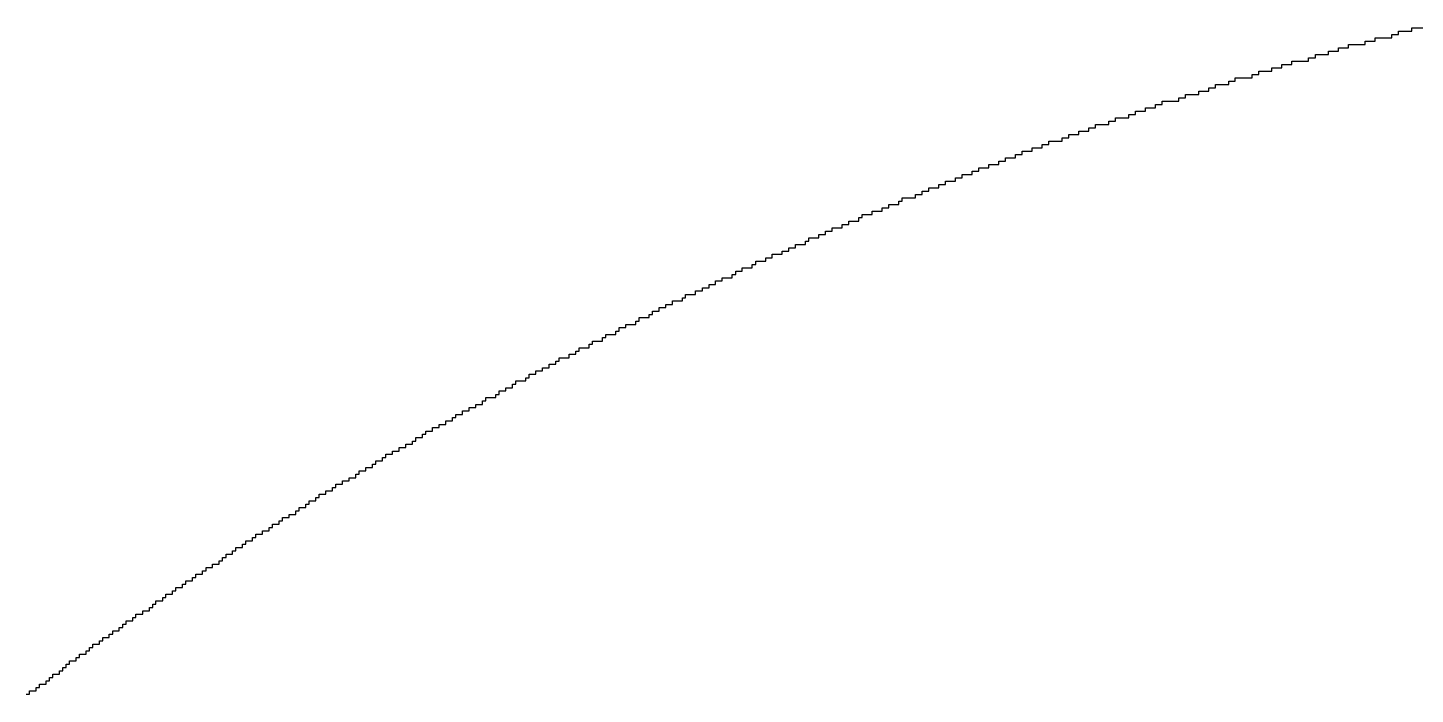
# Model space of a CAD drawing. Header units: millimetres. Extents: x -3.3 to 49.3, y -30.5 to 0.
# Drawn here: x 39.533 to 41.058, y -19.512 to -18.78 of the extents above; entities that cross this region are included whole.
import ezdxf

# ---------------------------------------------------------------- set-up
doc = ezdxf.new("R2010")
doc.units = ezdxf.units.MM
doc.layers.add('TopOverlay', color=2, linetype='Continuous')

msp = doc.modelspace()

# ---------------------------------------------------------------- linework, layer by layer
at = {"layer": 'TopOverlay'}
for p, q in [((41.0546, -18.7835), (41.0546, -18.7799)), ((41.0546, -18.7799), (41.0692, -18.7799)), ((41.0033, -18.7982), (41.0033, -18.7945)), ((41.0033, -18.7945), (41.0143, -18.7945)), ((41.0143, -18.7945), (41.0143, -18.7908)), ((41.0143, -18.7908), (41.0326, -18.7908)), ((41.0326, -18.7908), (41.0326, -18.7872)), ((41.0326, -18.7872), (41.0399, -18.7872)), ((41.0399, -18.7872), (41.0399, -18.7835)), ((41.0399, -18.7835), (41.0546, -18.7835)), ((40.9484, -18.8128), (40.9484, -18.8092)), ((40.9484, -18.8092), (40.963, -18.8092)), ((40.963, -18.8092), (40.963, -18.8055)), ((40.963, -18.8055), (40.974, -18.8055)), ((40.974, -18.8055), (40.974, -18.8018)), ((40.974, -18.8018), (40.985, -18.8018)), ((40.985, -18.8018), (40.985, -18.7982)), ((40.985, -18.7982), (41.0033, -18.7982)), ((40.9007, -18.8275), (40.9007, -18.8238)), ((40.9007, -18.8238), (40.9117, -18.8238)), ((40.9117, -18.8238), (40.9117, -18.8201)), ((40.9117, -18.8201), (40.9227, -18.8201)), ((40.9227, -18.8201), (40.9227, -18.8165)), ((40.9227, -18.8165), (40.941, -18.8165)), ((40.941, -18.8165), (40.941, -18.8128)), ((40.941, -18.8128), (40.9484, -18.8128)), ((40.8531, -18.8421), (40.8531, -18.8385)), ((40.8531, -18.8385), (40.8604, -18.8385)), ((40.8604, -18.8385), (40.8604, -18.8348)), ((40.8604, -18.8348), (40.8788, -18.8348)), ((40.8788, -18.8348), (40.8788, -18.8311)), ((40.8788, -18.8311), (40.8861, -18.8311)), ((40.8861, -18.8311), (40.8861, -18.8275)), ((40.8861, -18.8275), (40.9007, -18.8275)), ((40.7982, -18.8604), (40.7982, -18.8568)), ((40.7982, -18.8568), (40.8055, -18.8568)), ((40.8055, -18.8568), (40.8055, -18.8531)), ((40.8055, -18.8531), (40.8201, -18.8531)), ((40.8201, -18.8531), (40.8201, -18.8495)), ((40.8201, -18.8495), (40.8311, -18.8495)), ((40.8311, -18.8495), (40.8311, -18.8458)), ((40.8311, -18.8458), (40.8385, -18.8458)), ((40.8385, -18.8458), (40.8385, -18.8421)), ((40.8385, -18.8421), (40.8531, -18.8421)), ((40.7505, -18.8751), (40.7505, -18.8714)), ((40.7505, -18.8714), (40.7615, -18.8714)), ((40.7615, -18.8714), (40.7615, -18.8678)), ((40.7615, -18.8678), (40.7725, -18.8678)), ((40.7725, -18.8678), (40.7725, -18.8641)), ((40.7725, -18.8641), (40.7799, -18.8641)), ((40.7799, -18.8641), (40.7799, -18.8604)), ((40.7799, -18.8604), (40.7982, -18.8604)), ((40.7066, -18.8897), (40.7066, -18.8861)), ((40.7066, -18.8861), (40.7212, -18.8861)), ((40.7212, -18.8861), (40.7212, -18.8824)), ((40.7212, -18.8824), (40.7286, -18.8824)), ((40.7286, -18.8824), (40.7286, -18.8788)), ((40.7286, -18.8788), (40.7432, -18.8788)), ((40.7432, -18.8788), (40.7432, -18.8751)), ((40.7432, -18.8751), (40.7505, -18.8751)), ((40.67, -18.9044), (40.67, -18.9007)), ((40.67, -18.9007), (40.6773, -18.9007)), ((40.6773, -18.9007), (40.6773, -18.8971)), ((40.6773, -18.8971), (40.6883, -18.8971)), ((40.6883, -18.8971), (40.6883, -18.8934)), ((40.6883, -18.8934), (40.6993, -18.8934)), ((40.6993, -18.8934), (40.6993, -18.8897)), ((40.6993, -18.8897), (40.7066, -18.8897)), ((40.626, -18.919), (40.626, -18.9154)), ((40.626, -18.9154), (40.637, -18.9154)), ((40.637, -18.9154), (40.637, -18.9117)), ((40.637, -18.9117), (40.648, -18.9117)), ((40.648, -18.9117), (40.648, -18.9081)), ((40.648, -18.9081), (40.6553, -18.9081)), ((40.6553, -18.9081), (40.6553, -18.9044)), ((40.6553, -18.9044), (40.67, -18.9044)), ((40.5894, -18.9337), (40.5894, -18.93)), ((40.5894, -18.93), (40.6004, -18.93)), ((40.6004, -18.93), (40.6004, -18.9264)), ((40.6004, -18.9264), (40.6077, -18.9264)), ((40.6077, -18.9264), (40.6077, -18.9227)), ((40.6077, -18.9227), (40.6187, -18.9227)), ((40.6187, -18.9227), (40.6187, -18.919)), ((40.6187, -18.919), (40.626, -18.919)), ((40.5418, -18.952), (40.5418, -18.9484)), ((40.5418, -18.9484), (40.5527, -18.9484)), ((40.5527, -18.9484), (40.5527, -18.9447)), ((40.5527, -18.9447), (40.5601, -18.9447)), ((40.5601, -18.9447), (40.5601, -18.941)), ((40.5601, -18.941), (40.5711, -18.941)), ((40.5711, -18.941), (40.5711, -18.9374)), ((40.5711, -18.9374), (40.5784, -18.9374)), ((40.5784, -18.9374), (40.5784, -18.9337)), ((40.5784, -18.9337), (40.5894, -18.9337)), ((40.5088, -18.9667), (40.5088, -18.963)), ((40.5088, -18.963), (40.5161, -18.963)), ((40.5161, -18.963), (40.5161, -18.9593)), ((40.5161, -18.9593), (40.5234, -18.9593)), ((40.5234, -18.9593), (40.5234, -18.9557)), ((40.5234, -18.9557), (40.5344, -18.9557)), ((40.5344, -18.9557), (40.5344, -18.952)), ((40.5344, -18.952), (40.5418, -18.952)), ((40.4722, -18.9813), (40.4722, -18.9777)), ((40.4722, -18.9777), (40.4795, -18.9777)), ((40.4795, -18.9777), (40.4795, -18.974)), ((40.4795, -18.974), (40.4905, -18.974)), ((40.4905, -18.974), (40.4905, -18.9703)), ((40.4905, -18.9703), (40.4941, -18.9703)), ((40.4941, -18.9703), (40.4941, -18.9667)), ((40.4941, -18.9667), (40.5088, -18.9667)), ((40.4355, -18.996), (40.4355, -18.9923)), ((40.4355, -18.9923), (40.4465, -18.9923)), ((40.4465, -18.9923), (40.4465, -18.9886)), ((40.4465, -18.9886), (40.4502, -18.9886)), ((40.4502, -18.9886), (40.4502, -18.985)), ((40.4502, -18.985), (40.4612, -18.985)), ((40.4612, -18.985), (40.4612, -18.9813)), ((40.4612, -18.9813), (40.4722, -18.9813)), ((40.4026, -19.0106), (40.4026, -19.007)), ((40.4026, -19.007), (40.4099, -19.007)), ((40.4099, -19.007), (40.4099, -19.0033)), ((40.4099, -19.0033), (40.4172, -19.0033)), ((40.4172, -19.0033), (40.4172, -18.9996)), ((40.4172, -18.9996), (40.4282, -18.9996)), ((40.4282, -18.9996), (40.4282, -18.996)), ((40.4282, -18.996), (40.4355, -18.996)), ((40.3696, -19.0253), (40.3696, -19.0216)), ((40.3696, -19.0216), (40.3769, -19.0216)), ((40.3769, -19.0216), (40.3769, -19.018)), ((40.3769, -19.018), (40.3879, -19.018)), ((40.3879, -19.018), (40.3879, -19.0143)), ((40.3879, -19.0143), (40.3916, -19.0143)), ((40.3916, -19.0143), (40.3916, -19.0106)), ((40.3916, -19.0106), (40.4026, -19.0106)), ((40.3293, -19.0436), (40.3293, -19.0399)), ((40.3293, -19.0399), (40.333, -19.0399)), ((40.333, -19.0399), (40.333, -19.0363)), ((40.333, -19.0363), (40.344, -19.0363)), ((40.344, -19.0363), (40.344, -19.0326)), ((40.344, -19.0326), (40.3513, -19.0326)), ((40.3513, -19.0326), (40.3513, -19.0289)), ((40.3513, -19.0289), (40.3623, -19.0289)), ((40.3623, -19.0289), (40.3623, -19.0253)), ((40.3623, -19.0253), (40.3696, -19.0253)), ((40.2963, -19.0582), (40.2963, -19.0546)), ((40.2963, -19.0546), (40.3073, -19.0546)), ((40.3073, -19.0546), (40.3073, -19.0509)), ((40.3073, -19.0509), (40.311, -19.0509)), ((40.311, -19.0509), (40.311, -19.0473)), ((40.311, -19.0473), (40.3183, -19.0473)), ((40.3183, -19.0473), (40.3183, -19.0436)), ((40.3183, -19.0436), (40.3293, -19.0436)), ((40.267, -19.0729), (40.267, -19.0692)), ((40.267, -19.0692), (40.2744, -19.0692)), ((40.2744, -19.0692), (40.2744, -19.0656)), ((40.2744, -19.0656), (40.2817, -19.0656)), ((40.2817, -19.0656), (40.2817, -19.0619)), ((40.2817, -19.0619), (40.289, -19.0619)), ((40.289, -19.0619), (40.289, -19.0582)), ((40.289, -19.0582), (40.2963, -19.0582)), ((40.2341, -19.0875), (40.2341, -19.0839)), ((40.2341, -19.0839), (40.2414, -19.0839)), ((40.2414, -19.0839), (40.2414, -19.0802)), ((40.2414, -19.0802), (40.2524, -19.0802)), ((40.2524, -19.0802), (40.2524, -19.0766)), ((40.2524, -19.0766), (40.256, -19.0766)), ((40.256, -19.0766), (40.256, -19.0729)), ((40.256, -19.0729), (40.267, -19.0729)), ((40.2048, -19.1022), (40.2048, -19.0985)), ((40.2048, -19.0985), (40.2158, -19.0985)), ((40.2158, -19.0985), (40.2158, -19.0949)), ((40.2158, -19.0949), (40.2194, -19.0949)), ((40.2194, -19.0949), (40.2194, -19.0912)), ((40.2194, -19.0912), (40.2267, -19.0912)), ((40.2267, -19.0912), (40.2267, -19.0875)), ((40.2267, -19.0875), (40.2341, -19.0875)), ((40.1791, -19.1169), (40.1791, -19.1132)), ((40.1791, -19.1132), (40.1828, -19.1132)), ((40.1828, -19.1132), (40.1828, -19.1095)), ((40.1828, -19.1095), (40.1901, -19.1095)), ((40.1901, -19.1095), (40.1901, -19.1059)), ((40.1901, -19.1059), (40.2011, -19.1059)), ((40.2011, -19.1059), (40.2011, -19.1022)), ((40.2011, -19.1022), (40.2048, -19.1022)), ((40.1388, -19.1352), (40.1388, -19.1315)), ((40.1388, -19.1315), (40.1498, -19.1315)), ((40.1498, -19.1315), (40.1498, -19.1278)), ((40.1498, -19.1278), (40.1535, -19.1278)), ((40.1535, -19.1278), (40.1535, -19.1242)), ((40.1535, -19.1242), (40.1645, -19.1242)), ((40.1645, -19.1242), (40.1645, -19.1205)), ((40.1645, -19.1205), (40.1681, -19.1205)), ((40.1681, -19.1205), (40.1681, -19.1169)), ((40.1681, -19.1169), (40.1791, -19.1169)), ((40.1132, -19.1498), (40.1132, -19.1462)), ((40.1132, -19.1462), (40.1168, -19.1462)), ((40.1168, -19.1462), (40.1168, -19.1425)), ((40.1168, -19.1425), (40.1278, -19.1425)), ((40.1278, -19.1425), (40.1278, -19.1388)), ((40.1278, -19.1388), (40.1352, -19.1388)), ((40.1352, -19.1388), (40.1352, -19.1352)), ((40.1352, -19.1352), (40.1388, -19.1352)), ((40.0839, -19.1645), (40.0839, -19.1608)), ((40.0839, -19.1608), (40.0912, -19.1608)), ((40.0912, -19.1608), (40.0912, -19.1571)), ((40.0912, -19.1571), (40.0985, -19.1571)), ((40.0985, -19.1571), (40.0985, -19.1535)), ((40.0985, -19.1535), (40.1059, -19.1535)), ((40.1059, -19.1535), (40.1059, -19.1498)), ((40.1059, -19.1498), (40.1132, -19.1498)), ((40.0582, -19.1791), (40.0582, -19.1755)), ((40.0582, -19.1755), (40.0656, -19.1755)), ((40.0656, -19.1755), (40.0656, -19.1718)), ((40.0656, -19.1718), (40.0692, -19.1718)), ((40.0692, -19.1718), (40.0692, -19.1681)), ((40.0692, -19.1681), (40.0802, -19.1681)), ((40.0802, -19.1681), (40.0802, -19.1645)), ((40.0802, -19.1645), (40.0839, -19.1645)), ((40.0326, -19.1938), (40.0326, -19.1901)), ((40.0326, -19.1901), (40.0363, -19.1901)), ((40.0363, -19.1901), (40.0363, -19.1864)), ((40.0363, -19.1864), (40.0473, -19.1864)), ((40.0473, -19.1864), (40.0473, -19.1828)), ((40.0473, -19.1828), (40.0509, -19.1828)), ((40.0509, -19.1828), (40.0509, -19.1791)), ((40.0509, -19.1791), (40.0582, -19.1791)), ((40.0033, -19.2084), (40.0033, -19.2048)), ((40.0033, -19.2048), (40.0106, -19.2048)), ((40.0106, -19.2048), (40.0106, -19.2011)), ((40.0106, -19.2011), (40.0179, -19.2011)), ((40.0179, -19.2011), (40.0179, -19.1974)), ((40.0179, -19.1974), (40.0253, -19.1974)), ((40.0253, -19.1974), (40.0253, -19.1938)), ((40.0253, -19.1938), (40.0326, -19.1938)), ((39.9777, -19.2231), (39.9777, -19.2194)), ((39.9777, -19.2194), (39.985, -19.2194)), ((39.985, -19.2194), (39.985, -19.2158)), ((39.985, -19.2158), (39.9923, -19.2158)), ((39.9923, -19.2158), (39.9923, -19.2121)), ((39.9923, -19.2121), (39.9996, -19.2121)), ((39.9996, -19.2121), (39.9996, -19.2084)), ((39.9996, -19.2084), (40.0033, -19.2084)), ((39.9484, -19.2414), (39.9484, -19.2377)), ((39.9484, -19.2377), (39.9557, -19.2377)), ((39.9557, -19.2377), (39.9557, -19.2341)), ((39.9557, -19.2341), (39.9593, -19.2341)), ((39.9593, -19.2341), (39.9593, -19.2304)), ((39.9593, -19.2304), (39.9667, -19.2304)), ((39.9667, -19.2304), (39.9667, -19.2267)), ((39.9667, -19.2267), (39.9703, -19.2267)), ((39.9703, -19.2267), (39.9703, -19.2231)), ((39.9703, -19.2231), (39.9777, -19.2231)), ((39.9227, -19.256), (39.9227, -19.2524)), ((39.9227, -19.2524), (39.9264, -19.2524)), ((39.9264, -19.2524), (39.9264, -19.2487)), ((39.9264, -19.2487), (39.9337, -19.2487)), ((39.9337, -19.2487), (39.9337, -19.2451)), ((39.9337, -19.2451), (39.941, -19.2451)), ((39.941, -19.2451), (39.941, -19.2414)), ((39.941, -19.2414), (39.9484, -19.2414)), ((39.8971, -19.2707), (39.8971, -19.267)), ((39.8971, -19.267), (39.9044, -19.267)), ((39.9044, -19.267), (39.9044, -19.2634)), ((39.9044, -19.2634), (39.9117, -19.2634)), ((39.9117, -19.2634), (39.9117, -19.2597)), ((39.9117, -19.2597), (39.9154, -19.2597)), ((39.9154, -19.2597), (39.9154, -19.256)), ((39.9154, -19.256), (39.9227, -19.256)), ((39.8714, -19.2853), (39.8714, -19.2817)), ((39.8714, -19.2817), (39.8788, -19.2817)), ((39.8788, -19.2817), (39.8788, -19.278)), ((39.8788, -19.278), (39.8861, -19.278)), ((39.8861, -19.278), (39.8861, -19.2744)), ((39.8861, -19.2744), (39.8934, -19.2744)), ((39.8934, -19.2744), (39.8934, -19.2707)), ((39.8934, -19.2707), (39.8971, -19.2707)), ((39.8495, -19.3), (39.8495, -19.2963)), ((39.8495, -19.2963), (39.8531, -19.2963)), ((39.8531, -19.2963), (39.8531, -19.2927)), ((39.8531, -19.2927), (39.8604, -19.2927)), ((39.8604, -19.2927), (39.8604, -19.289)), ((39.8604, -19.289), (39.8678, -19.289)), ((39.8678, -19.289), (39.8678, -19.2853)), ((39.8678, -19.2853), (39.8714, -19.2853)), ((39.8275, -19.3147), (39.8275, -19.311)), ((39.8275, -19.311), (39.8311, -19.311)), ((39.8311, -19.311), (39.8311, -19.3073)), ((39.8311, -19.3073), (39.8385, -19.3073)), ((39.8385, -19.3073), (39.8385, -19.3037)), ((39.8385, -19.3037), (39.8421, -19.3037)), ((39.8421, -19.3037), (39.8421, -19.3)), ((39.8421, -19.3), (39.8495, -19.3)), ((39.7982, -19.333), (39.7982, -19.3293)), ((39.7982, -19.3293), (39.8018, -19.3293)), ((39.8018, -19.3293), (39.8018, -19.3256)), ((39.8018, -19.3256), (39.8092, -19.3256)), ((39.8092, -19.3256), (39.8092, -19.322)), ((39.8092, -19.322), (39.8128, -19.322)), ((39.8128, -19.322), (39.8128, -19.3183)), ((39.8128, -19.3183), (39.8201, -19.3183)), ((39.8201, -19.3183), (39.8201, -19.3147)), ((39.8201, -19.3147), (39.8275, -19.3147)), ((39.7725, -19.3476), (39.7725, -19.344)), ((39.7725, -19.344), (39.7799, -19.344)), ((39.7799, -19.344), (39.7799, -19.3403)), ((39.7799, -19.3403), (39.7835, -19.3403)), ((39.7835, -19.3403), (39.7835, -19.3366)), ((39.7835, -19.3366), (39.7908, -19.3366)), ((39.7908, -19.3366), (39.7908, -19.333)), ((39.7908, -19.333), (39.7982, -19.333)), ((39.7506, -19.3623), (39.7506, -19.3586)), ((39.7506, -19.3586), (39.7579, -19.3586)), ((39.7579, -19.3586), (39.7579, -19.3549)), ((39.7579, -19.3549), (39.7615, -19.3549)), ((39.7615, -19.3549), (39.7615, -19.3513)), ((39.7615, -19.3513), (39.7689, -19.3513)), ((39.7689, -19.3513), (39.7689, -19.3476)), ((39.7689, -19.3476), (39.7725, -19.3476)), ((39.7286, -19.3769), (39.7286, -19.3733)), ((39.7286, -19.3733), (39.7359, -19.3733)), ((39.7359, -19.3733), (39.7359, -19.3696)), ((39.7359, -19.3696), (39.7432, -19.3696)), ((39.7432, -19.3696), (39.7432, -19.3659)), ((39.7432, -19.3659), (39.7469, -19.3659)), ((39.7469, -19.3659), (39.7469, -19.3623)), ((39.7469, -19.3623), (39.7506, -19.3623)), ((39.7066, -19.3916), (39.7066, -19.3879)), ((39.7066, -19.3879), (39.7139, -19.3879)), ((39.7139, -19.3879), (39.7139, -19.3842)), ((39.7139, -19.3842), (39.7176, -19.3842)), ((39.7176, -19.3842), (39.7176, -19.3806)), ((39.7176, -19.3806), (39.7249, -19.3806)), ((39.7249, -19.3806), (39.7249, -19.3769)), ((39.7249, -19.3769), (39.7286, -19.3769)), ((39.6846, -19.4062), (39.6846, -19.4026)), ((39.6846, -19.4026), (39.6919, -19.4026)), ((39.6919, -19.4026), (39.6919, -19.3989)), ((39.6919, -19.3989), (39.6956, -19.3989)), ((39.6956, -19.3989), (39.6956, -19.3952)), ((39.6956, -19.3952), (39.7029, -19.3952)), ((39.7029, -19.3952), (39.7029, -19.3916)), ((39.7029, -19.3916), (39.7066, -19.3916)), ((39.659, -19.4245), (39.659, -19.4209)), ((39.659, -19.4209), (39.6663, -19.4209)), ((39.6663, -19.4209), (39.6663, -19.4172)), ((39.6663, -19.4172), (39.67, -19.4172)), ((39.67, -19.4172), (39.67, -19.4136)), ((39.67, -19.4136), (39.6736, -19.4136)), ((39.6736, -19.4136), (39.6736, -19.4099)), ((39.6736, -19.4099), (39.681, -19.4099)), ((39.681, -19.4099), (39.681, -19.4062)), ((39.681, -19.4062), (39.6846, -19.4062)), ((39.637, -19.4392), (39.637, -19.4355)), ((39.637, -19.4355), (39.6407, -19.4355)), ((39.6407, -19.4355), (39.6407, -19.4319)), ((39.6407, -19.4319), (39.648, -19.4319)), ((39.648, -19.4319), (39.648, -19.4282)), ((39.648, -19.4282), (39.6516, -19.4282)), ((39.6516, -19.4282), (39.6516, -19.4245)), ((39.6516, -19.4245), (39.659, -19.4245)), ((39.615, -19.4538), (39.615, -19.4502)), ((39.615, -19.4502), (39.6223, -19.4502)), ((39.6223, -19.4502), (39.6223, -19.4465)), ((39.6223, -19.4465), (39.626, -19.4465)), ((39.626, -19.4465), (39.626, -19.4429)), ((39.626, -19.4429), (39.6333, -19.4429)), ((39.6333, -19.4429), (39.6333, -19.4392)), ((39.6333, -19.4392), (39.637, -19.4392)), ((39.5967, -19.4685), (39.5967, -19.4648)), ((39.5967, -19.4648), (39.6004, -19.4648)), ((39.6004, -19.4648), (39.6004, -19.4612)), ((39.6004, -19.4612), (39.604, -19.4612)), ((39.604, -19.4612), (39.604, -19.4575)), ((39.604, -19.4575), (39.6114, -19.4575)), ((39.6114, -19.4575), (39.6114, -19.4538)), ((39.6114, -19.4538), (39.615, -19.4538)), ((39.5747, -19.4832), (39.5747, -19.4795)), ((39.5747, -19.4795), (39.5784, -19.4795)), ((39.5784, -19.4795), (39.5784, -19.4758)), ((39.5784, -19.4758), (39.5857, -19.4758)), ((39.5857, -19.4758), (39.5857, -19.4722)), ((39.5857, -19.4722), (39.5894, -19.4722)), ((39.5894, -19.4722), (39.5894, -19.4685)), ((39.5894, -19.4685), (39.5967, -19.4685)), ((39.5564, -19.4978), (39.5564, -19.4941)), ((39.5564, -19.4941), (39.5601, -19.4941)), ((39.5601, -19.4941), (39.5601, -19.4905)), ((39.5601, -19.4905), (39.5674, -19.4905)), ((39.5674, -19.4905), (39.5674, -19.4868)), ((39.5674, -19.4868), (39.5711, -19.4868)), ((39.5711, -19.4868), (39.5711, -19.4832)), ((39.5711, -19.4832), (39.5747, -19.4832)), ((39.5308, -19.5125), (39.5344, -19.5125)), ((39.5344, -19.5125), (39.5344, -19.5088)), ((39.5344, -19.5088), (39.5418, -19.5088)), ((39.5418, -19.5088), (39.5418, -19.5051)), ((39.5418, -19.5051), (39.5454, -19.5051)), ((39.5454, -19.5051), (39.5454, -19.5015)), ((39.5454, -19.5015), (39.5527, -19.5015)), ((39.5527, -19.5015), (39.5527, -19.4978)), ((39.5527, -19.4978), (39.5564, -19.4978))]:
    msp.add_line(p, q, dxfattribs=at)

doc.saveas('drawing.dxf')
